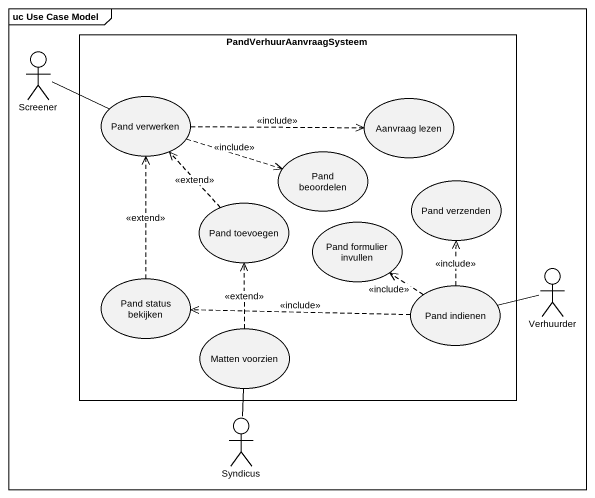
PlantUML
@startuml
mainframe uc Use Case Model
actor Screener
rectangle PandVerhuurAanvraagSysteem {
  usecase "Pand verwerken" as Pand_verwerken
  usecase "Aanvraag lezen" as Aanvraag_lezen
  usecase "Pand beoordelen" as Pand_beoordelen
  usecase "Pand verzenden" as Pand_verzenden
  usecase "Pand toevoegen" as Pand_toevoegen
  usecase "Pand formulier invullen" as Pand_formulier_invullen
  usecase "Pand status bekijken" as Pand_status_bekijken
  usecase "Pand indienen" as Pand_indienen
  usecase "Matten voorzien" as Matten_voorzien
}
actor Verhuurder
actor Syndicus
Screener -right- Pand_verwerken
Pand_verwerken .right.> Aanvraag_lezen : <<include>>
Pand_verwerken .right.> Pand_beoordelen : <<include>>
Pand_toevoegen .up.> Pand_verwerken : <<extend>>
Pand_status_bekijken .up.> Pand_verwerken : <<extend>>
Pand_indienen .up.> Pand_verzenden : <<include>>
Pand_indienen .up.> Pand_formulier_invullen : <<include>>
Pand_indienen .left.> Pand_status_bekijken : <<include>>
Verhuurder -left- Pand_indienen
Matten_voorzien .up.> Pand_toevoegen : <<extend>>
Matten_voorzien -- Syndicus
@enduml
